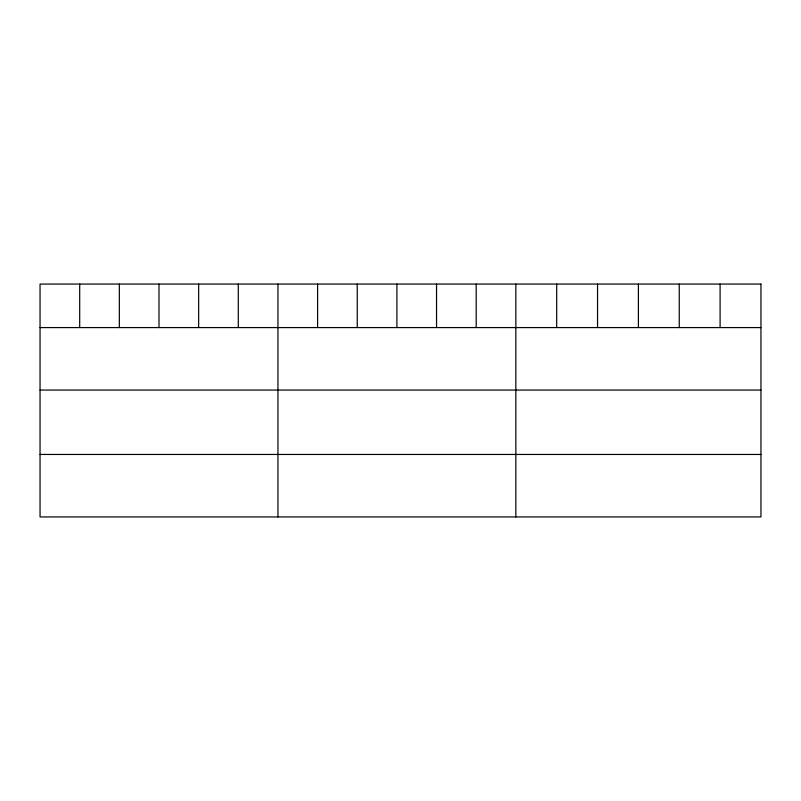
<?xml version="1.0" encoding="UTF-8"?>
<svg xmlns="http://www.w3.org/2000/svg" width="801" height="801" viewBox="0 0 801 801"><rect width="100%" height="100%" fill="white"/><g stroke="black" fill="none" stroke-linecap="round" stroke-linejoin="round"><path stroke-width="1.2" d="M40.05 327.579L760.95 327.579M40.05 390.067L760.95 390.067M40.05 454.447L760.95 454.447M720.099 284.065L720.099 327.579M679.248 284.065L679.248 327.579M638.397 284.065L638.397 327.579M597.546 284.065L597.546 327.579M556.695 284.065L556.695 327.579M515.844 284.065L515.844 516.935M476.195 284.065L476.195 327.579M436.545 284.065L436.545 327.579M396.895 284.065L396.895 327.579M357.246 284.065L357.246 327.579M317.596 284.065L317.596 327.579M277.947 284.065L277.947 516.935M238.297 284.065L238.297 327.579M198.648 284.065L198.648 327.579M158.999 284.065L158.999 327.579M119.349 284.065L119.349 327.579M79.699 284.065L79.699 327.579M760.95 284.065L40.05 284.065L40.05 516.935L760.95 516.935L760.95 284.065"/></g></svg>
